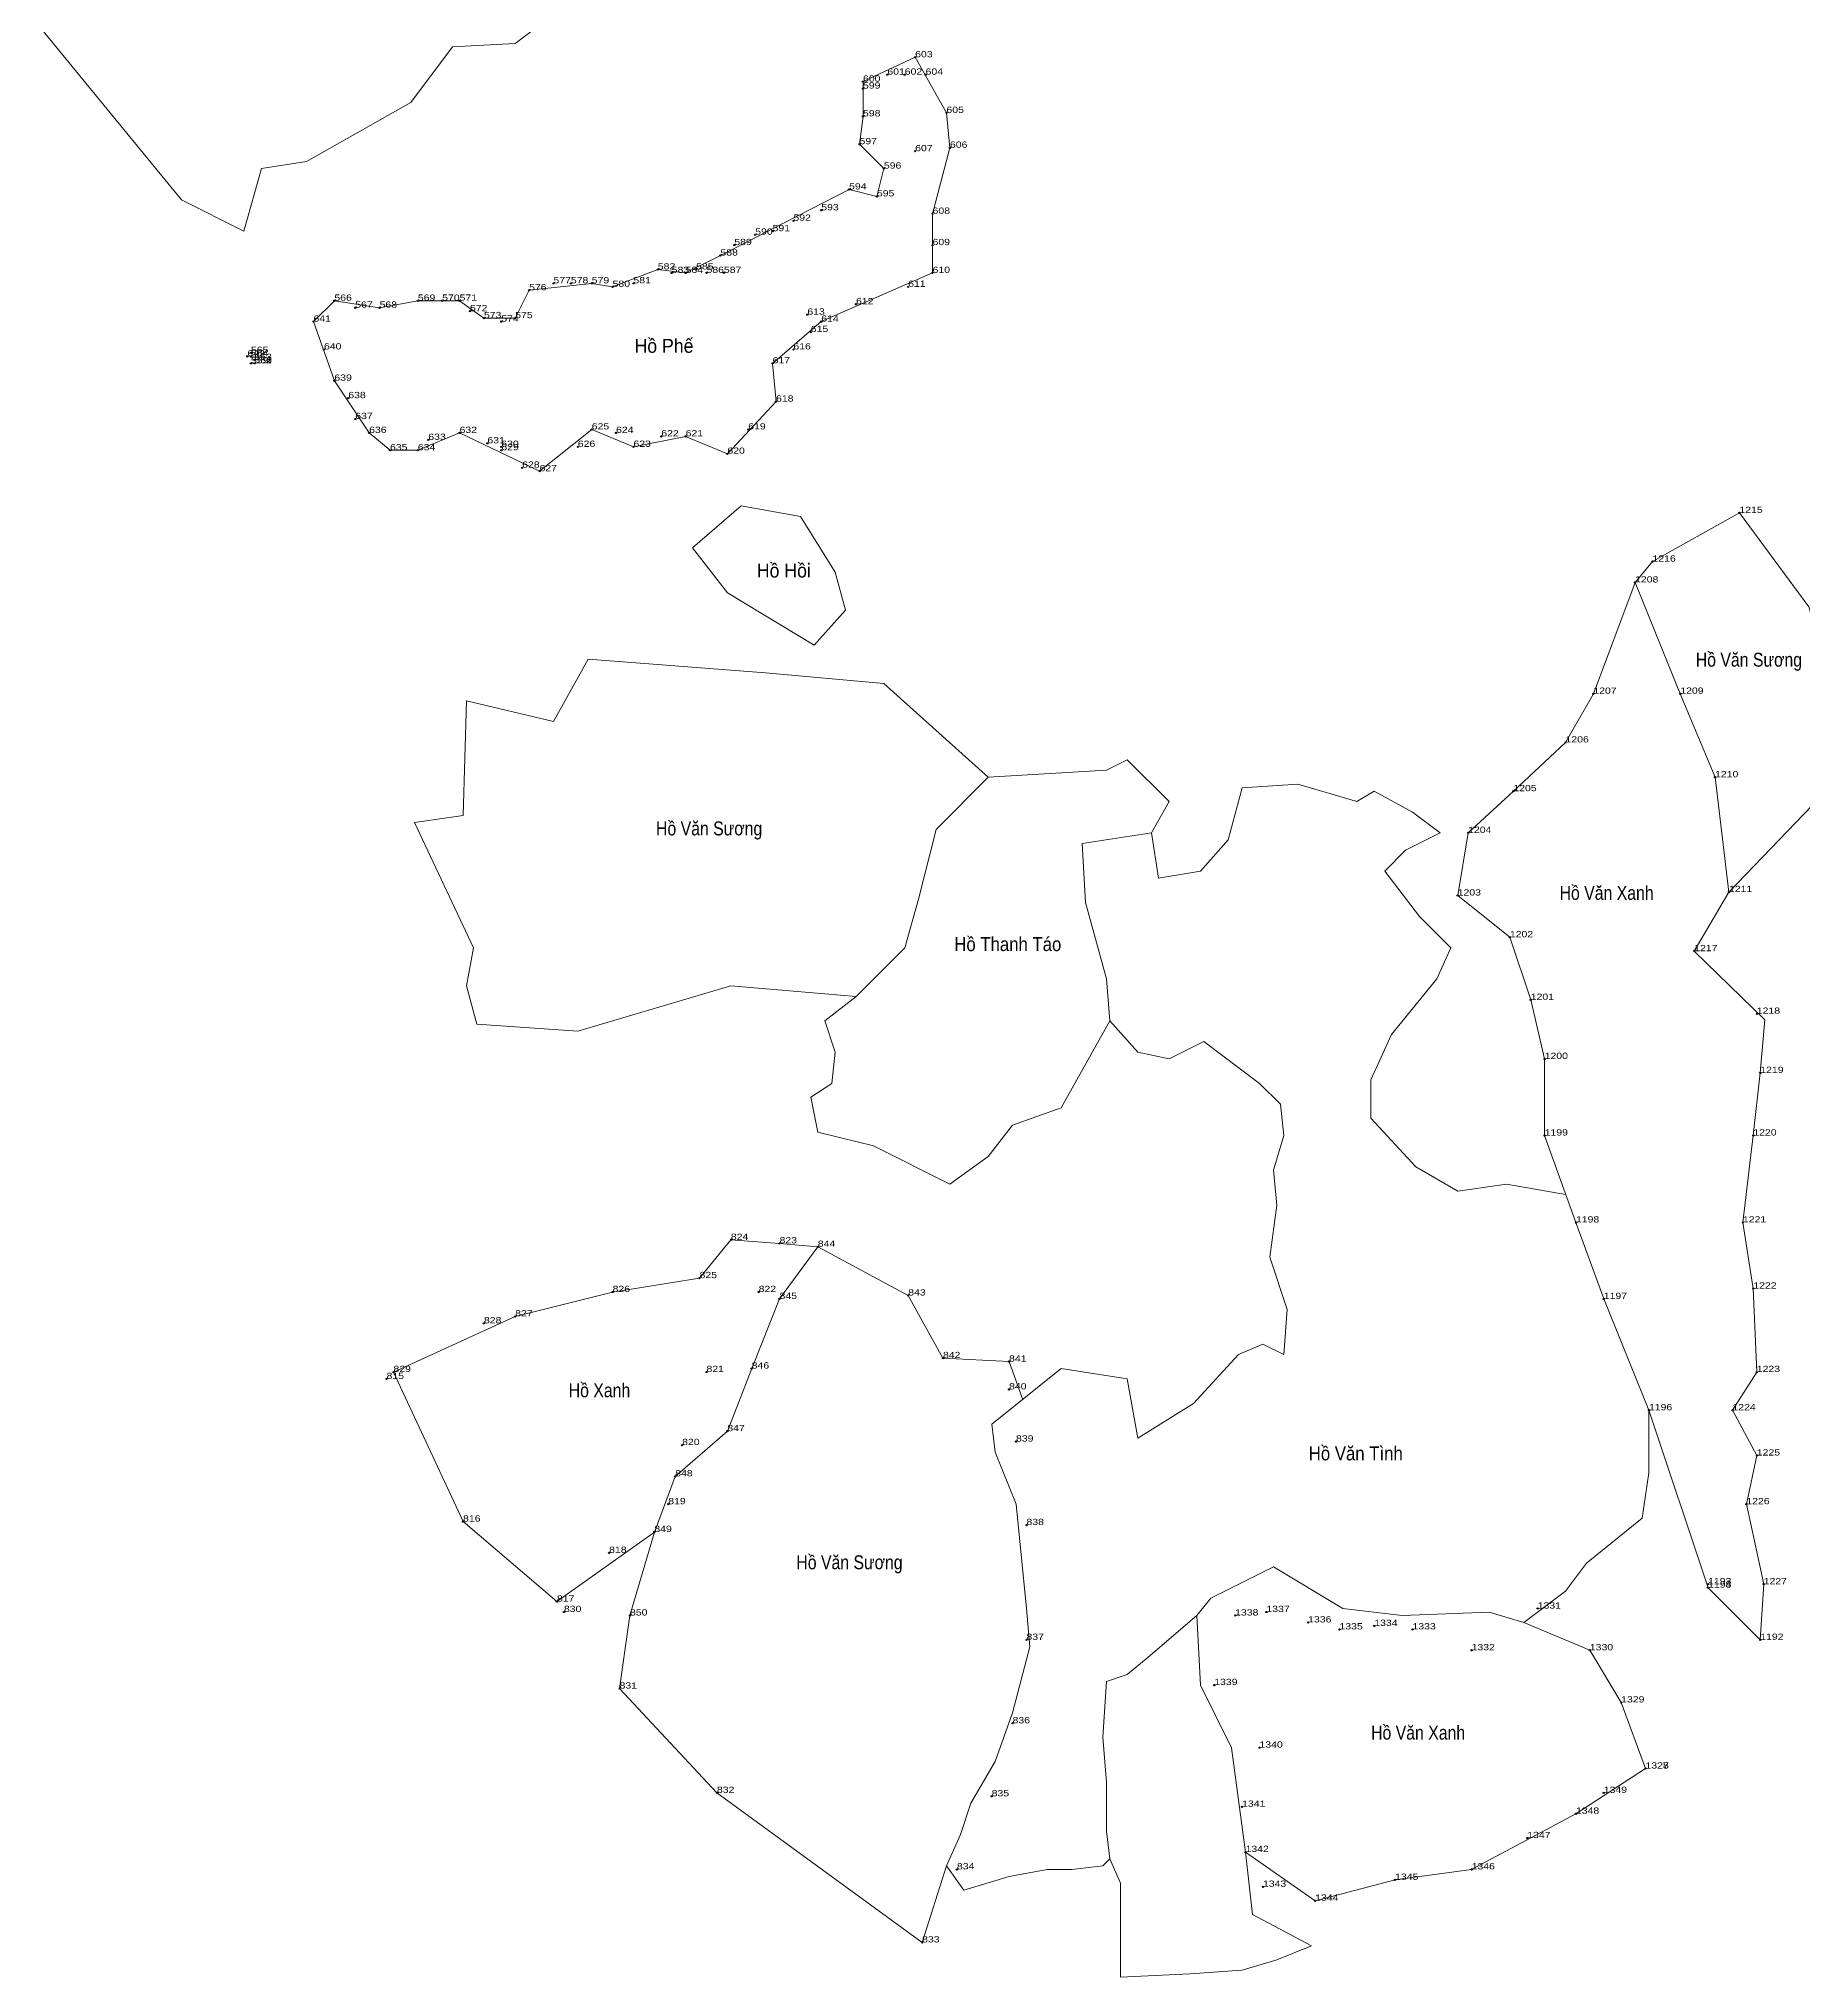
# Model space of a CAD drawing. Header units: metres. Extents: x 549244 to 555620, y 1839739 to 1842785.
# Drawn here: x 552730 to 553237, y 1841299 to 1841856 of the extents above; entities that cross this region are included whole.
import ezdxf
from ezdxf.enums import TextEntityAlignment as Align

# ---------------------------------------------------------------- set-up
doc = ezdxf.new("R2010")
doc.units = ezdxf.units.M
doc.header["$LTSCALE"] = 0.72
doc.header["$PDMODE"] = 32
doc.header["$PDSIZE"] = 0.36
doc.layers.add('10', color=7, linetype='Continuous', lineweight=13)
doc.layers.add('15', color=7, linetype='Continuous', lineweight=13)
doc.layers.add('12', color=7, linetype='Continuous')
doc.layers.add('7', color=7, linetype='Continuous')

msp = doc.modelspace()

# ---------------------------------------------------------------- linework, layer by layer
at = {"layer": '10'}
msp.add_line((553189, 1841700), (553194, 1841706), dxfattribs=at)
for points in [[(552811, 1841974), (552857, 1841930), (552868, 1841927), (552875, 1841908), (552868, 1841883), (552875, 1841861), (552867, 1841855), (552849, 1841854), (552837, 1841838), (552807, 1841821), (552794, 1841819), (552789, 1841801), (552771, 1841810), (552730, 1841860)], [(553240, 1841636), (553246, 1841668), (553239, 1841693), (553219, 1841720), (553194, 1841706)], [(553138, 1841610), (553141, 1841628), (553154, 1841640), (553169, 1841654), (553177, 1841668), (553189, 1841700), (553202, 1841668), (553212, 1841644), (553216, 1841611)], [(552965, 1841581), (552929, 1841584), (552885, 1841571), (552856, 1841573), (552853, 1841584), (552855, 1841595), (552838, 1841631), (552852, 1841633), (552853, 1841666), (552878, 1841660), (552888, 1841678), (552939, 1841674), (552973, 1841671), (553003, 1841644)], [(553050, 1841628), (553055, 1841637), (553043, 1841649), (553037, 1841646), (553003, 1841644), (552988, 1841629), (552983, 1841609), (552979, 1841595), (552965, 1841581), (552956, 1841574), (552959, 1841565), (552958, 1841556), (552952, 1841552), (552954, 1841542), (552970, 1841538), (552992, 1841527), (553003, 1841535), (553010, 1841544), (553024, 1841549), (553038, 1841574)], [(553082, 1841481), (553088, 1841478), (553089, 1841491), (553084, 1841506), (553086, 1841521), (553085, 1841531), (553088, 1841541), (553087, 1841550), (553081, 1841556), (553065, 1841568), (553055, 1841563), (553046, 1841565), (553038, 1841574), (553037, 1841586), (553031, 1841608), (553030, 1841625), (553050, 1841628), (553052, 1841615), (553064, 1841617), (553072, 1841626), (553076, 1841641), (553092, 1841642), (553109, 1841637), (553114, 1841640), (553125, 1841634), (553133, 1841628), (553123, 1841623), (553117, 1841617), (553127, 1841604), (553136, 1841595), (553132, 1841586), (553119, 1841570), (553113, 1841557), (553113, 1841546), (553126, 1841532), (553138, 1841525), (553152, 1841527), (553169, 1841524)], [(553163, 1841563), (553163, 1841541), (553172, 1841516), (553180, 1841494), (553193, 1841462), (553210, 1841411), (553225, 1841396), (553226, 1841412), (553221, 1841435), (553224, 1841449), (553217, 1841462), (553224, 1841473), (553223, 1841497), (553220, 1841516), (553223, 1841541), (553225, 1841559), (553226.29, 1841574.28), (553206, 1841594), (553216, 1841611), (553240, 1841636)], [(553163, 1841563), (553159, 1841580), (553153, 1841598), (553138, 1841610)], [(552907, 1841427), (552879, 1841407), (552852, 1841430), (552832, 1841473), (552867, 1841489), (552895, 1841496), (552920, 1841500), (552929, 1841511), (552943, 1841510), (552954, 1841509)], [(553013, 1841465), (553009, 1841476), (552990, 1841477), (552980, 1841495), (552954, 1841509), (552943, 1841494), (552935, 1841474), (552928, 1841456), (552913, 1841443), (552907, 1841427), (552900, 1841403), (552897, 1841382), (552925, 1841352), (552984, 1841309), (552991, 1841331)], [(553193, 1841462), (553193, 1841444), (553191, 1841431), (553175, 1841418), (553169, 1841410), (553157, 1841401), (553147, 1841404), (553122, 1841403), (553105, 1841405), (553085, 1841417), (553067, 1841408), (553063, 1841403), (553049, 1841391), (553043, 1841386), (553037, 1841384), (553036, 1841368), (553037, 1841355), (553037, 1841341), (553038, 1841333), (553036, 1841331), (553027, 1841330), (553020, 1841330), (553009, 1841328), (552996, 1841324), (552991, 1841331), (552995, 1841340), (552998, 1841349), (553005, 1841361), (553010, 1841375), (553015, 1841394), (553014, 1841405), (553011, 1841435), (553005, 1841450), (553004, 1841458), (553024, 1841474), (553043, 1841471), (553046, 1841454), (553062, 1841464), (553075, 1841478), (553082, 1841481)], [(553038, 1841333), (553041, 1841326), (553041, 1841319), (553041, 1841309), (553041, 1841299), (553061, 1841300), (553076, 1841301), (553086, 1841304), (553096, 1841308), (553079, 1841317), (553077, 1841335), (553073, 1841365), (553064, 1841383), (553063, 1841403)], [(553157, 1841401), (553176, 1841393), (553185, 1841378), (553192, 1841359), (553172, 1841346), (553142, 1841330), (553120, 1841327), (553097, 1841321), (553077, 1841335)]]:
    msp.add_lwpolyline(points, dxfattribs=at)
for points in [[(552809, 1841775), (552815, 1841758), (552825, 1841743), (552831, 1841738), (552839, 1841738), (552851, 1841743), (552874, 1841732), (552889, 1841744), (552901, 1841739), (552916, 1841742), (552928, 1841737), (552942, 1841752), (552941, 1841763), (552955, 1841775), (552987, 1841789), (552987, 1841806), (552992, 1841825), (552991, 1841835), (552982, 1841851), (552967, 1841844), (552967, 1841834), (552966, 1841826), (552973, 1841819), (552971, 1841811), (552963, 1841813), (552926, 1841794), (552916, 1841789), (552908, 1841790), (552895, 1841785), (552889, 1841786), (552871, 1841784), (552867, 1841776), (552858, 1841776), (552851, 1841781), (552839, 1841781), (552828, 1841779), (552815, 1841781)], [(552918, 1841710), (552932, 1841722), (552949, 1841719), (552959, 1841703), (552962, 1841692), (552953, 1841682), (552928, 1841697)]]:
    msp.add_lwpolyline(points, close=True, dxfattribs=at)
at = {"layer": '7'}
for p in [(552982, 1841851), (552967, 1841844), (552974, 1841846), (552979, 1841846), (552985, 1841846), (552967, 1841842), (552967, 1841834), (552991, 1841835), (552966, 1841826), (552982, 1841824), (552992, 1841825), (552973, 1841819), (552963, 1841813), (552971, 1841811), (552947, 1841804), (552955, 1841807), (552987, 1841806), (552936, 1841800), (552941, 1841801), (552926, 1841794), (552930, 1841797), (552987, 1841797), (552908, 1841790), (552912, 1841789), (552916, 1841789), (552919, 1841790), (552922, 1841789), (552927, 1841789), (552987, 1841789), (552815, 1841781), (552839, 1841781), (552846, 1841781), (552851, 1841781), (552871, 1841784), (552878, 1841786), (552883, 1841786), (552889, 1841786), (552895, 1841785), (552901, 1841786), (552980, 1841785), (552821, 1841779), (552828, 1841779), (552854, 1841778), (552858, 1841776), (552867, 1841776), (552951, 1841777), (552965, 1841780), (552809, 1841775), (552863, 1841775), (552952, 1841772), (552955, 1841775), (552790, 1841765), (552791, 1841766), (552791, 1841765), (552812, 1841767), (552947, 1841767), (552791, 1841763), (552792, 1841764), (552792, 1841763), (552941, 1841763), (552815, 1841758), (552819, 1841753), (552942, 1841752), (552821, 1841747), (552825, 1841743), (552851, 1841743), (552889, 1841744), (552896, 1841743), (552909, 1841742), (552916, 1841742), (552934, 1841744), (552831, 1841738), (552839, 1841738), (552842, 1841741), (552859, 1841740), (552863, 1841739), (552863, 1841738), (552885, 1841739), (552901, 1841739), (552928, 1841737), (552869, 1841733), (552874, 1841732), (553219, 1841720), (553194, 1841706), (553189, 1841700), (553177, 1841668), (553202, 1841668), (553169, 1841654), (553212, 1841644), (553154, 1841640), (553141, 1841628), (553138, 1841610), (553216, 1841611), (553153, 1841598), (553206, 1841594), (553159, 1841580), (553224, 1841576), (553163, 1841563), (553225, 1841559), (553163, 1841541), (553223, 1841541), (553172, 1841516), (553220, 1841516), (552929, 1841511), (552943, 1841510), (552954, 1841509), (552920, 1841500), (553223, 1841497), (552895, 1841496), (552937, 1841496), (552943, 1841494), (552980, 1841495), (553180, 1841494), (552858, 1841487), (552867, 1841489), (552990, 1841477), (553009, 1841476), (552830, 1841471), (552832, 1841473), (552922, 1841473), (552935, 1841474), (553224, 1841473), (553009, 1841468), (553193, 1841462), (553217, 1841462), (552928, 1841456), (553011, 1841453), (552915, 1841452), (553224, 1841449), (552913, 1841443), (552852, 1841430), (552911, 1841435), (553221, 1841435), (552907, 1841427), (553014, 1841429), (552894, 1841421), (553210, 1841412), (553210, 1841411), (553226, 1841412), (552879, 1841407), (552881, 1841404), (552900, 1841403), (553074, 1841403), (553083, 1841404), (553161, 1841405), (553095, 1841401), (553104, 1841399), (553114, 1841400), (553125, 1841399), (553014, 1841396), (553142, 1841393), (553176, 1841393), (553225, 1841396), (552897, 1841382), (553068, 1841383), (553185, 1841378), (553010, 1841372), (553081, 1841365), (553192, 1841359), (552925, 1841352), (553180, 1841352), (553004, 1841351), (553076, 1841348), (553172, 1841346), (553158, 1841339), (552994, 1841330), (553077, 1841335), (553142, 1841330), (553082, 1841325), (553120, 1841327), (553097, 1841321), (552984, 1841309)]:
    msp.add_point(p, dxfattribs=at)

# ---------------------------------------------------------------- texts
at = {"layer": '10'}
for s, width, p in [('Hồ Phế', 0.95, (552909.78, 1841766.03)), ('Hồ Hồi', 0.95, (552944.24, 1841701.44)), ('Hồ Văn Sương', 0.85, (553221.73, 1841675.8)), ('Hồ Văn Sương', 0.85, (552922.76, 1841627.29)), ('Hồ Văn Xanh', 0.85, (553180.81, 1841608.76)), ('Hồ Thanh Táo', 0.9, (553008.64, 1841594.03)), ('Hồ Xanh', 0.85, (552891.23, 1841465.75)), ('Hồ Văn Sương', 0.85, (552963.11, 1841416.3)), ('Hồ Văn Xanh', 0.85, (553126.62, 1841367.32))]:
    msp.add_text(s, height=4, dxfattribs=dict(at, width=width)).set_placement(p, align=Align.CENTER)
at = {"layer": '12', "width": 1.25}
for s, p in [('603', (552982, 1841851)), ('599', (552967, 1841842)), ('600', (552967, 1841844)), ('601', (552974, 1841846)), ('602', (552979, 1841846)), ('604', (552985, 1841846)), ('598', (552967, 1841834)), ('605', (552991, 1841835)), ('597', (552966, 1841826)), ('607', (552982, 1841824)), ('606', (552992, 1841825)), ('596', (552973, 1841819)), ('594', (552963, 1841813)), ('595', (552971, 1841811)), ('592', (552947, 1841804)), ('593', (552955, 1841807)), ('608', (552987, 1841806)), ('589', (552930, 1841797)), ('590', (552936, 1841800)), ('591', (552941, 1841801)), ('609', (552987, 1841797)), ('588', (552926, 1841794)), ('577', (552878, 1841786)), ('578', (552883, 1841786)), ('579', (552889, 1841786)), ('580', (552895, 1841785)), ('581', (552901, 1841786)), ('582', (552908, 1841790)), ('583', (552912, 1841789)), ('584', (552916, 1841789)), ('585', (552919, 1841790)), ('586', (552922, 1841789)), ('587', (552927, 1841789)), ('611', (552980, 1841785)), ('610', (552987, 1841789)), ('566', (552815, 1841781)), ('569', (552839, 1841781)), ('570', (552846, 1841781)), ('571', (552851, 1841781)), ('576', (552871, 1841784)), ('612', (552965, 1841780)), ('641', (552809, 1841775)), ('567', (552821, 1841779)), ('568', (552828, 1841779)), ('572', (552854, 1841778)), ('573', (552858, 1841776)), ('574', (552863, 1841775)), ('575', (552867, 1841776)), ('613', (552951, 1841777)), ('614', (552955, 1841775)), ('615', (552952, 1841772)), ('642', (552790, 1841765)), ('565', (552791, 1841766)), ('564', (552791, 1841765)), ('559', (552791, 1841763)), ('563', (552792, 1841764)), ('560', (552792, 1841763)), ('561', (552792, 1841763)), ('562', (552792, 1841763)), ('640', (552812, 1841767)), ('617', (552941, 1841763)), ('616', (552947, 1841767)), ('639', (552815, 1841758)), ('638', (552819, 1841753)), ('618', (552942, 1841752)), ('637', (552821, 1841747)), ('636', (552825, 1841743)), ('633', (552842, 1841741)), ('632', (552851, 1841743)), ('625', (552889, 1841744)), ('624', (552896, 1841743)), ('622', (552909, 1841742)), ('621', (552916, 1841742)), ('619', (552934, 1841744)), ('635', (552831, 1841738)), ('634', (552839, 1841738)), ('631', (552859, 1841740)), ('630', (552863, 1841739)), ('629', (552863, 1841738)), ('626', (552885, 1841739)), ('623', (552901, 1841739)), ('620', (552928, 1841737)), ('628', (552869, 1841733)), ('627', (552874, 1841732)), ('1215', (553219, 1841720)), ('1215', (553219, 1841720)), ('1216', (553194, 1841706)), ('1216', (553194, 1841706)), ('1208', (553189, 1841700)), ('1208', (553189, 1841700)), ('1207', (553177, 1841668)), ('1207', (553177, 1841668)), ('1209', (553202, 1841668)), ('1209', (553202, 1841668)), ('1206', (553169, 1841654)), ('1206', (553169, 1841654)), ('1205', (553154, 1841640)), ('1205', (553154, 1841640)), ('1210', (553212, 1841644)), ('1210', (553212, 1841644)), ('1204', (553141, 1841628)), ('1204', (553141, 1841628)), ('1203', (553138, 1841610)), ('1203', (553138, 1841610)), ('1211', (553216, 1841611)), ('1211', (553216, 1841611)), ('1202', (553153, 1841598)), ('1202', (553153, 1841598)), ('1217', (553206, 1841594)), ('1217', (553206, 1841594)), ('1201', (553159, 1841580)), ('1201', (553159, 1841580)), ('1218', (553224, 1841576)), ('1218', (553224, 1841576)), ('1200', (553163, 1841563)), ('1200', (553163, 1841563)), ('1219', (553225, 1841559)), ('1219', (553225, 1841559)), ('1199', (553163, 1841541)), ('1199', (553163, 1841541)), ('1220', (553223, 1841541)), ('1220', (553223, 1841541)), ('1198', (553172, 1841516)), ('1198', (553172, 1841516)), ('1221', (553220, 1841516)), ('1221', (553220, 1841516)), ('824', (552929, 1841511)), ('823', (552943, 1841510)), ('844', (552954, 1841509)), ('826', (552895, 1841496)), ('825', (552920, 1841500)), ('822', (552937, 1841496)), ('1222', (553223, 1841497)), ('1222', (553223, 1841497)), ('845', (552943, 1841494)), ('843', (552980, 1841495)), ('1197', (553180, 1841494)), ('1197', (553180, 1841494)), ('828', (552858, 1841487)), ('827', (552867, 1841489)), ('829', (552832, 1841473)), ('821', (552922, 1841473)), ('846', (552935, 1841474)), ('842', (552990, 1841477)), ('841', (553009, 1841476)), ('1223', (553224, 1841473)), ('1223', (553224, 1841473)), ('815', (552830, 1841471)), ('840', (553009, 1841468)), ('1196', (553193, 1841462)), ('1196', (553193, 1841462)), ('1224', (553217, 1841462)), ('1224', (553217, 1841462)), ('820', (552915, 1841452)), ('847', (552928, 1841456)), ('839', (553011, 1841453)), ('1225', (553224, 1841449)), ('1225', (553224, 1841449)), ('848', (552913, 1841443)), ('819', (552911, 1841435)), ('1226', (553221, 1841435)), ('1226', (553221, 1841435)), ('816', (552852, 1841430)), ('838', (553014, 1841429)), ('849', (552907, 1841427)), ('818', (552894, 1841421)), ('1193', (553210, 1841412)), ('1193', (553210, 1841412)), ('1227', (553226, 1841412)), ('1227', (553226, 1841412)), ('817', (552879, 1841407)), ('1194', (553210, 1841411)), ('1195', (553210, 1841411)), ('1194', (553210, 1841411)), ('1195', (553210, 1841411)), ('830', (552881, 1841404)), ('850', (552900, 1841403)), ('1338', (553074, 1841403)), ('1338', (553074, 1841403)), ('1337', (553083, 1841404)), ('1337', (553083, 1841404)), ('1336', (553095, 1841401)), ('1336', (553095, 1841401)), ('1331', (553161, 1841405)), ('1331', (553161, 1841405)), ('837', (553014, 1841396)), ('1335', (553104, 1841399)), ('1335', (553104, 1841399)), ('1334', (553114, 1841400)), ('1334', (553114, 1841400)), ('1333', (553125, 1841399)), ('1333', (553125, 1841399)), ('1192', (553225, 1841396)), ('1192', (553225, 1841396)), ('1332', (553142, 1841393)), ('1332', (553142, 1841393)), ('1330', (553176, 1841393)), ('1330', (553176, 1841393)), ('831', (552897, 1841382)), ('1339', (553068, 1841383)), ('1339', (553068, 1841383)), ('1329', (553185, 1841378)), ('1329', (553185, 1841378)), ('836', (553010, 1841372)), ('1340', (553081, 1841365)), ('1340', (553081, 1841365)), ('1327', (553192, 1841359)), ('1328', (553192, 1841359)), ('1327', (553192, 1841359)), ('1328', (553192, 1841359)), ('832', (552925, 1841352)), ('835', (553004, 1841351)), ('1349', (553180, 1841352)), ('1349', (553180, 1841352)), ('1341', (553076, 1841348)), ('1341', (553076, 1841348)), ('1348', (553172, 1841346)), ('1348', (553172, 1841346)), ('1347', (553158, 1841339)), ('1347', (553158, 1841339)), ('1342', (553077, 1841335)), ('1342', (553077, 1841335)), ('834', (552994, 1841330)), ('1346', (553142, 1841330)), ('1346', (553142, 1841330)), ('1343', (553082, 1841325)), ('1343', (553082, 1841325)), ('1345', (553120, 1841327)), ('1345', (553120, 1841327)), ('1344', (553097, 1841321)), ('1344', (553097, 1841321)), ('833', (552984, 1841309))]:
    msp.add_text(s, height=1.8, dxfattribs=at).set_placement(p)
at = {"layer": '15', "width": 0.9}
msp.add_text('Hồ Văn Tình', height=4, dxfattribs=at).set_placement((553108.69, 1841447.61), align=Align.CENTER)

doc.saveas('drawing.dxf')
